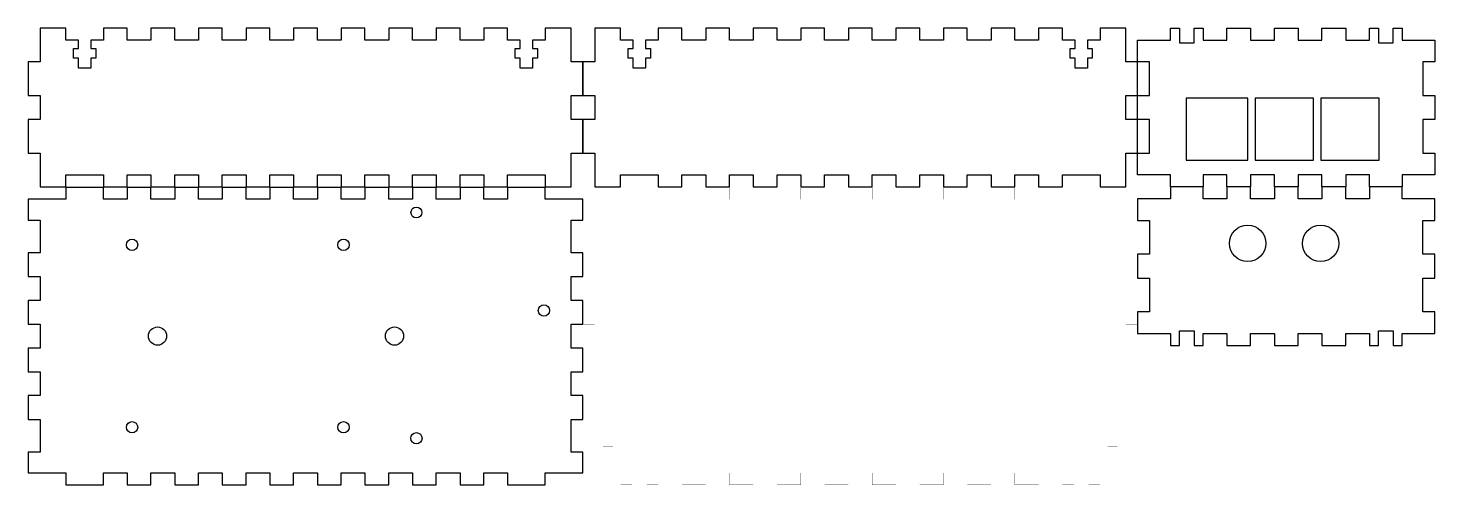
# Model space of a CAD drawing. Extents: x 0 to 386, y -5 to 120.
import ezdxf

# ---------------------------------------------------------------- set-up
doc = ezdxf.new("R2010")
doc.units = 0
doc.header["$MEASUREMENT"] = 0

msp = doc.modelspace()

# ---------------------------------------------------------------- linework, layer by layer
at = {"color": 0}
for points in [[(3.51, 119.82), (3.51, 119.82), (3.51, 110.58), (0.25, 110.58), (0.25, 101.34), (3.51, 101.34), (3.51, 94.82), (0.25, 94.82), (0.25, 85.58), (3.51, 85.58), (3.51, 76.34), (10.58, 76.34), (10.58, 79.6), (20.9, 79.6), (20.9, 76.34), (27.42, 76.34), (27.42, 79.6), (33.95, 79.6), (33.95, 76.34), (40.47, 76.34), (40.47, 79.6), (46.99, 79.6), (46.99, 76.34), (53.51, 76.34), (53.51, 79.6), (60.03, 79.6), (60.03, 76.34), (66.56, 76.34), (66.56, 79.6), (73.08, 79.6), (73.08, 76.34), (79.6, 76.34), (79.6, 79.6), (86.12, 79.6), (86.12, 76.34), (92.64, 76.34), (92.64, 79.6), (99.16, 79.6), (99.16, 76.34), (105.69, 76.34), (105.69, 79.6), (112.21, 79.6), (112.21, 76.34), (118.73, 76.34), (118.73, 79.6), (125.25, 79.6), (125.25, 76.34), (131.77, 76.34), (131.77, 79.6), (142.1, 79.6), (142.1, 76.34), (149.17, 76.34), (149.17, 85.58), (152.43, 85.58), (152.43, 94.82), (149.17, 94.82), (149.17, 101.34), (152.43, 101.34), (152.43, 110.58), (149.17, 110.58), (149.17, 119.82), (142.1, 119.82), (142.1, 116.56), (138.62, 116.56), (138.62, 114.27), (139.98, 114.27), (139.98, 111.56), (138.62, 111.56), (138.62, 108.84), (135.25, 108.84), (135.25, 111.56), (133.89, 111.56), (133.89, 114.27), (135.25, 114.27), (135.25, 116.56), (131.77, 116.56), (131.77, 119.82), (125.25, 119.82), (125.25, 116.56), (118.73, 116.56), (118.73, 119.82), (112.21, 119.82), (112.21, 116.56), (105.69, 116.56), (105.69, 119.82), (99.16, 119.82), (99.16, 116.56), (92.64, 116.56), (92.64, 119.82), (86.12, 119.82), (86.12, 116.56), (79.6, 116.56), (79.6, 119.82), (73.08, 119.82), (73.08, 116.56), (66.56, 116.56), (66.56, 119.82), (60.03, 119.82), (60.03, 116.56), (53.51, 116.56), (53.51, 119.82), (46.99, 119.82), (46.99, 116.56), (40.47, 116.56), (40.47, 119.82), (33.95, 119.82), (33.95, 116.56), (27.42, 116.56), (27.42, 119.82), (20.9, 119.82), (20.9, 116.56), (17.42, 116.56), (17.42, 114.27), (18.78, 114.27), (18.78, 111.56), (17.42, 111.56), (17.42, 108.84), (14.05, 108.84), (14.05, 111.56), (12.7, 111.56), (12.7, 114.27), (14.05, 114.27), (14.05, 116.56), (10.58, 116.56), (10.58, 119.82)], [(155.69, 119.82), (155.69, 119.82), (155.69, 110.58), (152.43, 110.58), (152.43, 101.34), (155.69, 101.34), (155.69, 94.82), (152.43, 94.82), (152.43, 85.58), (155.69, 85.58), (155.69, 76.34), (162.75, 76.34), (162.75, 79.6), (173.08, 79.6), (173.08, 76.34), (179.6, 76.34), (179.6, 79.6), (186.12, 79.6), (186.12, 76.34), (192.64, 76.34), (192.64, 79.6), (199.17, 79.6), (199.17, 76.34), (205.69, 76.34), (205.69, 79.6), (212.21, 79.6), (212.21, 76.34), (218.73, 76.34), (218.73, 79.6), (225.25, 79.6), (225.25, 76.34), (231.78, 76.34), (231.78, 79.6), (238.3, 79.6), (238.3, 76.34), (244.82, 76.34), (244.82, 79.6), (251.34, 79.6), (251.34, 76.34), (257.86, 76.34), (257.86, 79.6), (264.38, 79.6), (264.38, 76.34), (270.91, 76.34), (270.91, 79.6), (277.43, 79.6), (277.43, 76.34), (283.95, 76.34), (283.95, 79.6), (294.28, 79.6), (294.28, 76.34), (301.34, 76.34), (301.34, 85.58), (304.6, 85.58), (304.6, 94.82), (301.34, 94.82), (301.34, 101.34), (304.6, 101.34), (304.6, 110.58), (301.34, 110.58), (301.34, 119.82), (294.28, 119.82), (294.28, 116.56), (290.8, 116.56), (290.8, 114.27), (292.16, 114.27), (292.16, 111.56), (290.8, 111.56), (290.8, 108.84), (287.43, 108.84), (287.43, 111.56), (286.07, 111.56), (286.07, 114.27), (287.43, 114.27), (287.43, 116.56), (283.95, 116.56), (283.95, 119.82), (277.43, 119.82), (277.43, 116.56), (270.91, 116.56), (270.91, 119.82), (264.38, 119.82), (264.38, 116.56), (257.86, 116.56), (257.86, 119.82), (251.34, 119.82), (251.34, 116.56), (244.82, 116.56), (244.82, 119.82), (238.3, 119.82), (238.3, 116.56), (231.78, 116.56), (231.78, 119.82), (225.25, 119.82), (225.25, 116.56), (218.73, 116.56), (218.73, 119.82), (212.21, 119.82), (212.21, 116.56), (205.69, 116.56), (205.69, 119.82), (199.17, 119.82), (199.17, 116.56), (192.64, 116.56), (192.64, 119.82), (186.12, 119.82), (186.12, 116.56), (179.6, 116.56), (179.6, 119.82), (173.08, 119.82), (173.08, 116.56), (169.6, 116.56), (169.6, 114.27), (170.96, 114.27), (170.96, 111.56), (169.6, 111.56), (169.6, 108.84), (166.23, 108.84), (166.23, 111.56), (164.87, 111.56), (164.87, 114.27), (166.23, 114.27), (166.23, 116.56), (162.75, 116.56), (162.75, 119.82)], [(386.12, 116.56), (386.12, 116.56), (386.12, 110.58), (382.86, 110.58), (382.86, 101.34), (386.12, 101.34), (386.12, 94.82), (382.86, 94.82), (382.86, 85.58), (386.12, 85.58), (386.12, 79.6), (377.16, 79.6), (377.16, 76.34), (368.19, 76.34), (368.19, 79.6), (361.67, 79.6), (361.67, 76.34), (355.14, 76.34), (355.14, 79.6), (348.62, 79.6), (348.62, 76.34), (342.1, 76.34), (342.1, 79.6), (335.58, 79.6), (335.58, 76.34), (329.06, 76.34), (329.06, 79.6), (322.54, 79.6), (322.54, 76.34), (313.57, 76.34), (313.57, 79.6), (304.6, 79.6), (304.6, 85.58), (307.86, 85.58), (307.86, 94.82), (304.6, 94.82), (304.6, 101.34), (307.86, 101.34), (307.86, 110.58), (304.6, 110.58), (304.6, 116.56), (313.57, 116.56), (313.57, 119.82), (316.04, 119.82), (316.04, 115.8), (320.06, 115.8), (320.06, 119.82), (322.54, 119.82), (322.54, 116.56), (329.06, 116.56), (329.06, 119.82), (335.58, 119.82), (335.58, 116.56), (342.1, 116.56), (342.1, 119.82), (348.62, 119.82), (348.62, 116.56), (355.14, 116.56), (355.14, 119.82), (361.67, 119.82), (361.67, 116.56), (368.19, 116.56), (368.19, 119.82), (370.66, 119.82), (370.66, 115.8), (374.68, 115.8), (374.68, 119.82), (377.16, 119.82), (377.16, 116.56)], [(0.25, 72.93), (0.25, 72.93), (0.25, 67.22), (3.51, 67.22), (3.51, 58.25), (0.25, 58.25), (0.25, 51.73), (3.51, 51.73), (3.51, 45.21), (0.25, 45.21), (0.25, 38.69), (3.51, 38.69), (3.51, 32.16), (0.25, 32.16), (0.25, 25.64), (3.51, 25.64), (3.51, 19.12), (0.25, 19.12), (0.25, 12.6), (3.51, 12.6), (3.51, 3.63), (0.25, 3.63), (0.25, -2.08), (10.58, -2.08), (10.58, -5.34), (20.9, -5.34), (20.9, -2.08), (27.42, -2.08), (27.42, -5.34), (33.95, -5.34), (33.95, -2.08), (40.47, -2.08), (40.47, -5.34), (46.99, -5.34), (46.99, -2.08), (53.51, -2.08), (53.51, -5.34), (60.03, -5.34), (60.03, -2.08), (66.56, -2.08), (66.56, -5.34), (73.08, -5.34), (73.08, -2.08), (79.6, -2.08), (79.6, -5.34), (86.12, -5.34), (86.12, -2.08), (92.64, -2.08), (92.64, -5.34), (99.16, -5.34), (99.16, -2.08), (105.69, -2.08), (105.69, -5.34), (112.21, -5.34), (112.21, -2.08), (118.73, -2.08), (118.73, -5.34), (125.25, -5.34), (125.25, -2.08), (131.77, -2.08), (131.77, -5.34), (142.1, -5.34), (142.1, -2.08), (152.43, -2.08), (152.43, 3.63), (149.17, 3.63), (149.17, 12.6), (152.43, 12.6), (152.43, 19.12), (149.17, 19.12), (149.17, 25.64), (152.43, 25.64), (152.43, 32.16), (149.17, 32.16), (149.17, 38.69), (152.43, 38.69), (152.43, 45.21), (149.17, 45.21), (149.17, 51.73), (152.43, 51.73), (152.43, 58.25), (149.17, 58.25), (149.17, 67.22), (152.43, 67.22), (152.43, 72.93), (142.1, 72.93), (142.1, 76.19), (131.77, 76.19), (131.77, 72.93), (125.25, 72.93), (125.25, 76.19), (118.73, 76.19), (118.73, 72.93), (112.21, 72.93), (112.21, 76.19), (105.69, 76.19), (105.69, 72.93), (99.16, 72.93), (99.16, 76.19), (92.64, 76.19), (92.64, 72.93), (86.12, 72.93), (86.12, 76.19), (79.6, 76.19), (79.6, 72.93), (73.08, 72.93), (73.08, 76.19), (66.56, 76.19), (66.56, 72.93), (60.03, 72.93), (60.03, 76.19), (53.51, 76.19), (53.51, 72.93), (46.99, 72.93), (46.99, 76.19), (40.47, 76.19), (40.47, 72.93), (33.95, 72.93), (33.95, 76.19), (27.42, 76.19), (27.42, 72.93), (20.9, 72.93), (20.9, 76.19), (10.58, 76.19), (10.58, 72.93)], [(386.12, 36.12), (386.12, 36.12), (386.12, 42.1), (382.86, 42.1), (382.86, 51.34), (386.12, 51.34), (386.12, 57.86), (382.86, 57.86), (382.86, 67.1), (386.12, 67.1), (386.12, 73.08), (377.16, 73.08), (377.16, 76.34), (368.19, 76.34), (368.19, 73.08), (361.67, 73.08), (361.67, 76.34), (355.14, 76.34), (355.14, 73.08), (348.62, 73.08), (348.62, 76.34), (342.1, 76.34), (342.1, 73.08), (335.58, 73.08), (335.58, 76.34), (329.06, 76.34), (329.06, 73.08), (322.54, 73.08), (322.54, 76.34), (313.57, 76.34), (313.57, 73.08), (304.6, 73.08), (304.6, 67.1), (307.86, 67.1), (307.86, 57.86), (304.6, 57.86), (304.6, 51.34), (307.86, 51.34), (307.86, 42.1), (304.6, 42.1), (304.6, 36.12), (313.57, 36.12), (313.57, 32.86), (316.04, 32.86), (316.04, 36.88), (320.06, 36.88), (320.06, 32.86), (322.54, 32.86), (322.54, 36.12), (329.06, 36.12), (329.06, 32.86), (335.58, 32.86), (335.58, 36.12), (342.1, 36.12), (342.1, 32.86), (348.62, 32.86), (348.62, 36.12), (355.14, 36.12), (355.14, 32.86), (361.67, 32.86), (361.67, 36.12), (368.19, 36.12), (368.19, 32.86), (370.66, 32.86), (370.66, 36.88), (374.68, 36.88), (374.68, 32.86), (377.16, 32.86), (377.16, 36.12)]]:
    msp.add_lwpolyline(points, close=True, dxfattribs=at)
at = {"linetype": 'Continuous'}
for points in [[(334.86, 100.6), (317.86, 100.6), (317.86, 83.6), (334.86, 83.6)], [(336.86, 100.6), (336.86, 83.6), (352.86, 83.6), (352.86, 100.6)], [(354.86, 83.6), (370.86, 83.6), (370.86, 100.6), (354.86, 100.6)]]:
    msp.add_lwpolyline(points, close=True, dxfattribs=at)
at = {"color": 0}
msp.add_lwpolyline([(152.43, 72.93, 0.0109, 0.0109, 0), (162.75, 72.93, 0.0109, 0.0109, 0), (162.75, 76.19, 0.0109, 0.0109, 0), (165.9, 76.19, 0.0109, 0.0109, 0), (165.9, 72.16, 0.0109, 0.0109, 0), (169.93, 72.16, 0.0109, 0.0109, 0), (169.93, 76.19, 0.0109, 0.0109, 0), (173.08, 76.19, 0.0109, 0.0109, 0), (173.08, 72.93, 0.0109, 0.0109, 0), (179.6, 72.93, 0.0109, 0.0109, 0), (179.6, 76.19, 0.0109, 0.0109, 0), (186.12, 76.19, 0.0109, 0.0109, 0), (186.12, 72.93, 0.0109, 0.0109, 0), (192.64, 72.93, 0.0109, 0.0109, 0), (192.64, 76.19, 0.0109, 0.0109, 0), (199.16, 76.19, 0.0109, 0.0109, 0), (199.16, 72.93, 0.0109, 0.0109, 0), (205.69, 72.93, 0.0109, 0.0109, 0), (205.69, 76.19, 0.0109, 0.0109, 0), (212.21, 76.19, 0.0109, 0.0109, 0), (212.21, 72.93, 0.0109, 0.0109, 0), (218.73, 72.93, 0.0109, 0.0109, 0), (218.73, 76.19, 0.0109, 0.0109, 0), (225.25, 76.19, 0.0109, 0.0109, 0), (225.25, 72.93, 0.0109, 0.0109, 0), (231.77, 72.93, 0.0109, 0.0109, 0), (231.77, 76.19, 0.0109, 0.0109, 0), (238.3, 76.19, 0.0109, 0.0109, 0), (238.3, 72.93, 0.0109, 0.0109, 0), (244.82, 72.93, 0.0109, 0.0109, 0), (244.82, 76.19, 0.0109, 0.0109, 0), (251.34, 76.19, 0.0109, 0.0109, 0), (251.34, 72.93, 0.0109, 0.0109, 0), (257.86, 72.93, 0.0109, 0.0109, 0), (257.86, 76.19, 0.0109, 0.0109, 0), (264.38, 76.19, 0.0109, 0.0109, 0), (264.38, 72.93, 0.0109, 0.0109, 0), (270.91, 72.93, 0.0109, 0.0109, 0), (270.91, 76.19, 0.0109, 0.0109, 0), (277.43, 76.19, 0.0109, 0.0109, 0), (277.43, 72.93, 0.0109, 0.0109, 0), (283.95, 72.93, 0.0109, 0.0109, 0), (283.95, 76.19, 0.0109, 0.0109, 0), (287.1, 76.19, 0.0109, 0.0109, 0), (287.1, 72.16, 0.0109, 0.0109, 0), (291.12, 72.16, 0.0109, 0.0109, 0), (291.12, 76.19, 0.0109, 0.0109, 0), (294.27, 76.19, 0.0109, 0.0109, 0), (294.27, 72.93, 0.0109, 0.0109, 0), (304.6, 72.93, 0.0109, 0.0109, 0), (304.6, 67.22, 0.0109, 0.0109, 0), (301.34, 67.22, 0.0109, 0.0109, 0), (301.34, 64.42, 0.0109, 0.0109, 0), (299.06, 64.42, 0.0109, 0.0109, 0), (299.06, 65.78, 0.0109, 0.0109, 0), (296.34, 65.78, 0.0109, 0.0109, 0), (296.34, 64.42, 0.0109, 0.0109, 0), (293.62, 64.42, 0.0109, 0.0109, 0), (293.62, 61.05, 0.0109, 0.0109, 0), (296.34, 61.05, 0.0109, 0.0109, 0), (296.34, 59.69, 0.0109, 0.0109, 0), (299.06, 59.69, 0.0109, 0.0109, 0), (299.06, 61.05, 0.0109, 0.0109, 0), (301.34, 61.05, 0.0109, 0.0109, 0), (301.34, 58.25, 0.0109, 0.0109, 0), (304.6, 58.25, 0.0109, 0.0109, 0), (304.6, 51.73, 0.0109, 0.0109, 0), (301.34, 51.73, 0.0109, 0.0109, 0), (301.34, 45.21, 0.0109, 0.0109, 0), (304.6, 45.21, 0.0109, 0.0109, 0), (304.6, 38.69, 0.0109, 0.0109, 0), (301.34, 38.69, 0.0109, 0.0109, 0), (301.34, 32.16, 0.0109, 0.0109, 0), (304.6, 32.16, 0.0109, 0.0109, 0), (304.6, 25.64, 0.0109, 0.0109, 0), (301.34, 25.64, 0.0109, 0.0109, 0), (301.34, 19.12, 0.0109, 0.0109, 0), (304.6, 19.12, 0.0109, 0.0109, 0), (304.6, 12.6, 0.0109, 0.0109, 0), (301.34, 12.6, 0.0109, 0.0109, 0), (301.34, 9.8, 0.0109, 0.0109, 0), (299.06, 9.8, 0.0109, 0.0109, 0), (299.06, 11.16, 0.0109, 0.0109, 0), (296.34, 11.16, 0.0109, 0.0109, 0), (296.34, 9.8, 0.0109, 0.0109, 0), (293.62, 9.8, 0.0109, 0.0109, 0), (293.62, 6.43, 0.0109, 0.0109, 0), (296.34, 6.43, 0.0109, 0.0109, 0), (296.34, 5.07, 0.0109, 0.0109, 0), (299.06, 5.07, 0.0109, 0.0109, 0), (299.06, 6.43, 0.0109, 0.0109, 0), (301.34, 6.43, 0.0109, 0.0109, 0), (301.34, 3.63, 0.0109, 0.0109, 0), (304.6, 3.63, 0.0109, 0.0109, 0), (304.6, -2.08, 0.0109, 0.0109, 0), (294.27, -2.08, 0.0109, 0.0109, 0), (294.27, -5.34, 0.0109, 0.0109, 0), (291.12, -5.34, 0.0109, 0.0109, 0), (291.12, -1.31, 0.0109, 0.0109, 0), (287.1, -1.31, 0.0109, 0.0109, 0), (287.1, -5.34, 0.0109, 0.0109, 0), (283.95, -5.34, 0.0109, 0.0109, 0), (283.95, -2.08, 0.0109, 0.0109, 0), (277.43, -2.08, 0.0109, 0.0109, 0), (277.43, -5.34, 0.0109, 0.0109, 0), (270.91, -5.34, 0.0109, 0.0109, 0), (270.91, -2.08, 0.0109, 0.0109, 0), (264.38, -2.08, 0.0109, 0.0109, 0), (264.38, -5.34, 0.0109, 0.0109, 0), (257.86, -5.34, 0.0109, 0.0109, 0), (257.86, -2.08, 0.0109, 0.0109, 0), (251.34, -2.08, 0.0109, 0.0109, 0), (251.34, -5.34, 0.0109, 0.0109, 0), (244.82, -5.34, 0.0109, 0.0109, 0), (244.82, -2.08, 0.0109, 0.0109, 0), (238.3, -2.08, 0.0109, 0.0109, 0), (238.3, -5.34, 0.0109, 0.0109, 0), (231.77, -5.34, 0.0109, 0.0109, 0), (231.77, -2.08, 0.0109, 0.0109, 0), (225.25, -2.08, 0.0109, 0.0109, 0), (225.25, -5.34, 0.0109, 0.0109, 0), (218.73, -5.34, 0.0109, 0.0109, 0), (218.73, -2.08, 0.0109, 0.0109, 0), (212.21, -2.08, 0.0109, 0.0109, 0), (212.21, -5.34, 0.0109, 0.0109, 0), (205.69, -5.34, 0.0109, 0.0109, 0), (205.69, -2.08, 0.0109, 0.0109, 0), (199.16, -2.08, 0.0109, 0.0109, 0), (199.16, -5.34, 0.0109, 0.0109, 0), (192.64, -5.34, 0.0109, 0.0109, 0), (192.64, -2.08, 0.0109, 0.0109, 0), (186.12, -2.08, 0.0109, 0.0109, 0), (186.12, -5.34, 0.0109, 0.0109, 0), (179.6, -5.34, 0.0109, 0.0109, 0), (179.6, -2.08, 0.0109, 0.0109, 0), (173.08, -2.08, 0.0109, 0.0109, 0), (173.08, -5.34, 0.0109, 0.0109, 0), (169.93, -5.34, 0.0109, 0.0109, 0), (169.93, -1.31, 0.0109, 0.0109, 0), (165.9, -1.31, 0.0109, 0.0109, 0), (165.9, -5.34, 0.0109, 0.0109, 0), (162.75, -5.34, 0.0109, 0.0109, 0), (162.75, -2.08, 0.0109, 0.0109, 0), (152.43, -2.08, 0.0109, 0.0109, 0), (152.43, 3.63, 0.0109, 0.0109, 0), (155.69, 3.63, 0.0109, 0.0109, 0), (155.69, 6.43, 0.0109, 0.0109, 0), (157.97, 6.43, 0.0109, 0.0109, 0), (157.97, 5.07, 0.0109, 0.0109, 0), (160.69, 5.07, 0.0109, 0.0109, 0), (160.69, 6.43, 0.0109, 0.0109, 0), (163.4, 6.43, 0.0109, 0.0109, 0), (163.4, 9.8, 0.0109, 0.0109, 0), (160.69, 9.8, 0.0109, 0.0109, 0), (160.69, 11.16, 0.0109, 0.0109, 0), (157.97, 11.16, 0.0109, 0.0109, 0), (157.97, 9.8, 0.0109, 0.0109, 0), (155.69, 9.8, 0.0109, 0.0109, 0), (155.69, 12.6, 0.0109, 0.0109, 0), (152.43, 12.6, 0.0109, 0.0109, 0), (152.43, 19.12, 0.0109, 0.0109, 0), (155.69, 19.12, 0.0109, 0.0109, 0), (155.69, 25.64, 0.0109, 0.0109, 0), (152.43, 25.64, 0.0109, 0.0109, 0), (152.43, 32.16, 0.0109, 0.0109, 0), (155.69, 32.16, 0.0109, 0.0109, 0), (155.69, 38.69, 0.0109, 0.0109, 0), (152.43, 38.69, 0.0109, 0.0109, 0), (152.43, 45.21, 0.0109, 0.0109, 0), (155.69, 45.21, 0.0109, 0.0109, 0), (155.69, 51.73, 0.0109, 0.0109, 0), (152.43, 51.73, 0.0109, 0.0109, 0), (152.43, 58.25, 0.0109, 0.0109, 0), (155.69, 58.25, 0.0109, 0.0109, 0), (155.69, 61.05, 0.0109, 0.0109, 0), (157.97, 61.05, 0.0109, 0.0109, 0), (157.97, 59.69, 0.0109, 0.0109, 0), (160.69, 59.69, 0.0109, 0.0109, 0), (160.69, 61.05, 0.0109, 0.0109, 0), (163.4, 61.05, 0.0109, 0.0109, 0), (163.4, 64.42, 0.0109, 0.0109, 0), (160.69, 64.42, 0.0109, 0.0109, 0), (160.69, 65.78, 0.0109, 0.0109, 0), (157.97, 65.78, 0.0109, 0.0109, 0), (157.97, 64.42, 0.0109, 0.0109, 0), (155.69, 64.42, 0.0109, 0.0109, 0), (155.69, 67.22, 0.0109, 0.0109, 0), (152.43, 67.22, 0.0109, 0.0109, 0), (152.43, 72.93, 0.0109, 0.0109, 0)], format="xyseb", close=True, dxfattribs=at)
at = {"linetype": 'Continuous'}
for centre, radius in [((106.75, 69.3), 1.5), ((334.79, 60.84), 5), ((354.79, 60.84), 5), ((28.75, 60.43), 1.55), ((86.75, 60.43), 1.55), ((141.75, 42.43), 1.55), ((35.75, 35.43), 2.5), ((100.75, 35.43), 2.5), ((28.75, 10.43), 1.55), ((86.75, 10.43), 1.55), ((106.75, 7.43), 1.55)]:
    msp.add_circle(centre, radius, dxfattribs=at)

doc.saveas('drawing.dxf')
